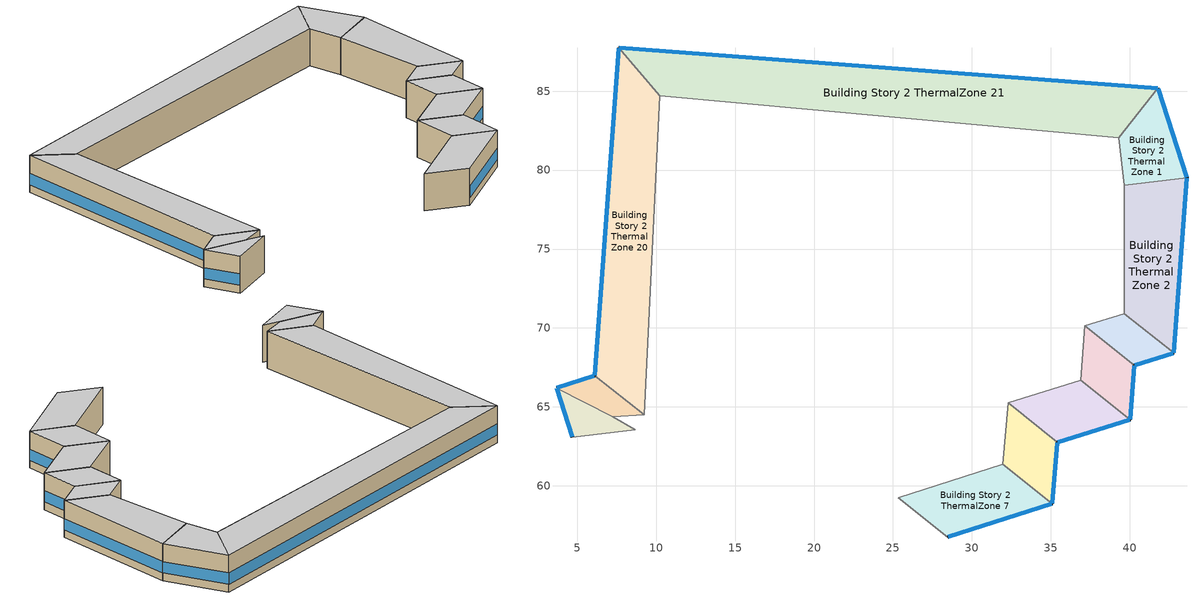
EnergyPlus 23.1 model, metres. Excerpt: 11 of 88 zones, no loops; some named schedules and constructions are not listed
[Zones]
Building Story 2 ThermalZone 1
 floor adiabatic (Typical Interior Floor): 41.78,85.18 43.63,79.52 39.65,79.04 39.31,82.04 z3.6
 wall outside (Typical Insulated Steel Framed Exterior Wall R-12.99): 43.63,79.52 41.78,85.18 z3.6:7.2
 wall adiabatic (Typical Interior Wall): 41.78,85.18 39.31,82.04 39.65,79.04 43.63,79.52 z3.6:7.2
 window (U 0.55 SHGC 0.25): 43.62,79.54 41.79,85.16 z4.36:5.45
 ceiling adiabatic (Typical Interior Ceiling): 39.31,82.04 39.65,79.04 43.63,79.52 41.78,85.18 z7.2
Building Story 2 ThermalZone 18
 floor adiabatic (Typical Interior Ceiling): 4.69,63.08 3.68,66.19 7.24,64.37 8.66,63.55 z3.6
 wall outside (Typical Insulated Steel Framed Exterior Wall R-12.99): 3.68,66.19 4.69,63.08 z3.6:7.2
 wall adiabatic (Typical Interior Wall): 4.69,63.08 8.66,63.55 7.24,64.37 3.68,66.19 z3.6:7.2
 window (U 0.55 SHGC 0.25): 3.69,66.17 4.68,63.11 z4.36:5.46
 ceiling adiabatic (Typical Interior Ceiling): 8.66,63.55 7.24,64.37 3.68,66.19 4.69,63.08 z7.2
Building Story 2 ThermalZone 19
 floor adiabatic (Typical Interior Ceiling): 3.68,66.19 6.11,66.97 9.26,64.5 7.24,64.37 z3.6
 wall outside (Typical Insulated Steel Framed Exterior Wall R-12.99): 6.11,66.97 3.68,66.19 z3.6:7.2
 wall adiabatic (Typical Interior Wall): 3.68,66.19 7.24,64.37 9.26,64.5 6.11,66.97 z3.6:7.2
 window (U 0.55 SHGC 0.25): 6.09,66.96 3.71,66.2 z4.36:5.46
 ceiling adiabatic (Typical Interior Ceiling): 7.24,64.37 9.26,64.5 6.11,66.97 3.68,66.19 z7.2
Building Story 2 ThermalZone 2
 floor adiabatic (Typical Interior Floor): 43.63,79.52 42.79,68.41 39.66,70.91 39.65,79.04 z3.6
 wall outside (Typical Insulated Steel Framed Exterior Wall R-12.99): 42.79,68.41 43.63,79.52 z3.6:7.2
 wall adiabatic (Typical Interior Wall): 43.63,79.52 39.65,79.04 39.66,70.91 42.79,68.41 z3.6:7.2
 window (U 0.55 SHGC 0.25): 42.79,68.44 43.62,79.49 z4.36:5.45
 ceiling adiabatic (Typical Interior Ceiling): 39.65,79.04 39.66,70.91 42.79,68.41 43.63,79.52 z7.2
Building Story 2 ThermalZone 20
 floor adiabatic (Typical Interior Ceiling): 6.11,66.97 7.62,87.74 10.23,84.71 9.26,64.5 z3.6
 wall outside (Typical Insulated Steel Framed Exterior Wall R-12.99): 7.62,87.74 6.11,66.97 z3.6:7.2
 wall adiabatic (Typical Interior Wall): 6.11,66.97 9.26,64.5 10.23,84.71 7.62,87.74 z3.6:7.2
 window (U 0.55 SHGC 0.25): 7.62,87.71 6.11,66.99 z4.36:5.44
 ceiling adiabatic (Typical Interior Ceiling): 9.26,64.5 10.23,84.71 7.62,87.74 6.11,66.97 z7.2
Building Story 2 ThermalZone 21
 floor adiabatic (Typical Interior Ceiling): 7.62,87.74 41.78,85.18 39.31,82.04 10.23,84.71 z3.6
 wall outside (Typical Insulated Steel Framed Exterior Wall R-12.99): 41.78,85.18 7.62,87.74 z3.6:7.2
 wall adiabatic (Typical Interior Wall): 7.62,87.74 10.23,84.71 39.31,82.04 41.78,85.18 z3.6:7.2
 window (U 0.55 SHGC 0.25): 41.76,85.19 7.65,87.74 z4.36:5.44
 ceiling adiabatic (Typical Interior Ceiling): 10.23,84.71 39.31,82.04 41.78,85.18 7.62,87.74 z7.2
Building Story 2 ThermalZone 3
 floor adiabatic (Typical Interior Floor): 42.79,68.41 40.28,67.64 37.15,70.13 39.66,70.91 z3.6
 wall outside (Typical Insulated Steel Framed Exterior Wall R-12.99): 40.28,67.64 42.79,68.41 z3.6:7.2
 wall adiabatic (Typical Interior Wall): 42.79,68.41 39.66,70.91 37.15,70.13 40.28,67.64 z3.6:7.2
 window (U 0.55 SHGC 0.25): 40.3,67.64 42.76,68.41 z4.36:5.46
 ceiling adiabatic (Typical Interior Ceiling): 39.66,70.91 37.15,70.13 40.28,67.64 42.79,68.41 z7.2
Building Story 2 ThermalZone 4
 floor adiabatic (Typical Interior Floor): 40.28,67.64 40.03,64.19 36.89,66.68 37.15,70.13 z3.6
 wall outside (Typical Insulated Steel Framed Exterior Wall R-12.99): 40.03,64.19 40.28,67.64 z3.6:7.2
 wall adiabatic (Typical Interior Wall): 40.28,67.64 37.15,70.13 36.89,66.68 40.03,64.19 z3.6:7.2
 window (U 0.55 SHGC 0.25): 40.03,64.22 40.27,67.61 z4.36:5.46
 ceiling adiabatic (Typical Interior Ceiling): 37.15,70.13 36.89,66.68 40.03,64.19 40.28,67.64 z7.2
Building Story 2 ThermalZone 5
 floor adiabatic (Typical Interior Floor): 40.03,64.19 35.42,62.75 32.3,65.25 36.89,66.68 z3.6
 wall outside (Typical Insulated Steel Framed Exterior Wall R-12.99): 35.42,62.75 40.03,64.19 z3.6:7.2
 wall adiabatic (Typical Interior Wall): 40.03,64.19 36.89,66.68 32.3,65.25 35.42,62.75 z3.6:7.2
 window (U 0.55 SHGC 0.25): 35.44,62.76 40,64.19 z4.36:5.45
 ceiling adiabatic (Typical Interior Ceiling): 36.89,66.68 32.3,65.25 35.42,62.75 40.03,64.19 z7.2
Building Story 2 ThermalZone 6
 floor adiabatic (Typical Interior Floor): 35.42,62.75 35.08,58.86 31.96,61.36 32.3,65.25 z3.6
 wall outside (Typical Insulated Steel Framed Exterior Wall R-12.99): 35.08,58.86 35.42,62.75 z3.6:7.2
 wall adiabatic (Typical Interior Wall): 35.42,62.75 32.3,65.25 31.96,61.36 35.08,58.86 z3.6:7.2
 window (U 0.55 SHGC 0.25): 35.09,58.89 35.42,62.72 z4.36:5.46
 ceiling adiabatic (Typical Interior Ceiling): 32.3,65.25 31.96,61.36 35.08,58.86 35.42,62.75 z7.2
Building Story 2 ThermalZone 7
 floor adiabatic (Typical Interior Floor): 35.08,58.86 28.47,56.75 25.33,59.23 31.96,61.36 z3.6
 wall outside (Typical Insulated Steel Framed Exterior Wall R-12.99): 28.47,56.75 35.08,58.86 z3.6:7.2
 wall adiabatic (Typical Interior Wall): 35.08,58.86 31.96,61.36 25.33,59.23 28.47,56.75 z3.6:7.2
 window (U 0.55 SHGC 0.25): 28.49,56.76 35.06,58.85 z4.36:5.45
 ceiling adiabatic (Typical Interior Ceiling): 31.96,61.36 25.33,59.23 28.47,56.75 35.08,58.86 z7.2
[SpaceList]
Story Ground Blended Space Type: Building Story 1 Space, Building Story 1 Space 1, Building Story 1 Space 2, Building Story 1 Space 4, Building Story 1 Space 6, Building Story 1 Space 7, Building Story 1 Space 9, Building Story 1 Space 12, Building Story 1 Space 16, Building Story 1 Space 17, Building Story 1 Space 20, Building Story 1 Space 21, Building Story 1 Space 8, Building Story 1 Space 14, Building Story 1 Space 5, Building Story 1 Space 13, Building Story 1 Space 15, Building Story 1 Space 10, Building Story 1 Space 19, Building Story 1 Space 3, Building Story 1 Space 18, Building Story 1 Space 11
[Lights] Zone or ZoneList or Space or SpaceList=Story Ground Blended Space Type; Design Level Calculation Method=Watts/Area; Return Air Fraction=0; Fraction Visible=0.2; Fraction Replaceable=1
Name | Schedule | Watts per Zone Floor Area {W/m2} | Fraction Radiant
Office OfficeLarge Data Center Lights 1 | OfficeLarge BLDG_LIGHT_SCH_2013 | 0.132749 | 0.7
Office OfficeLarge Main Data Center Lights 1 | OfficeLarge BLDG_LIGHT_SCH_2013 | 0.238666 | 0.7
SecondarySchool Auditorium Lights 1 | SchoolSecondary BLDG_LIGHT_SCH_2013 | 0.820262 | 0.37
SecondarySchool Cafeteria Lights 1 | SchoolSecondary BLDG_LIGHT_SCH_2013 | 0.535655 | 0.37
SecondarySchool ComputerRoom Lights 1 | SchoolSecondary BLDG_LIGHT_CLASSROOM_SCH_2013 | 1.56003 | 0.37
SecondarySchool Gym Lights 1 | SchoolSecondary BLDG_LIGHT_GYM_SCH_2013 | 1.52954 | 0.37
SecondarySchool Kitchen Lights 1 | SchoolSecondary BLDG_LIGHT_SCH_2013 | 0.343842 | 0.37
SecondarySchool Library Lights 1 | SchoolSecondary BLDG_LIGHT_LIBRARY_SCH_2013 | 1.31882 | 0.37
SecondarySchool Lobby Lights 1 | SchoolSecondary BLDG_LIGHT_LOBBYFLR1_SCH_2013 | 0.497551 | 0.37
SecondarySchool Mechanical Lights 1 | SchoolSecondary BLDG_LIGHT_MECHANICAL_SCH_2013 | 0.378666 | 0.37
SecondarySchool Office Lights 1 | SchoolSecondary BLDG_LIGHT_OFFICE_SCH_2013 | 1.55706 | 0.37
SecondarySchool Restroom Lights 1 | SchoolSecondary BLDG_LIGHT_BATH_SCH_2013 | 0.541778 | 0.37
[People] Zone or ZoneList or Space or SpaceList=Story Ground Blended Space Type; Number of People Calculation Method=People/Area; Fraction Radiant=0.3; Activity Level Schedule=SchoolSecondary ACTIVITY_SCH; Enable ASHRAE 55 Comfort Warnings=Yes; Mean Radiant Temperature Calculation Type=ZoneAveraged; Work Efficiency Schedule=Work Efficiency Schedule; Clothing Insulation Schedule=Clothing Schedule; Air Velocity Schedule=Air Velocity Schedule; Thermal Comfort Model 1 Type=Fanger
Name | Number of People Schedule | People per Floor Area {person/m2}
SecondarySchool Auditorium People 1 | SchoolSecondary BLDG_OCC_SCH_Auditorium | 0.1953
SecondarySchool Cafeteria People 1 | SchoolSecondary BLDG_OCC_SCH_Cafeteria | 0.0824085
SecondarySchool ComputerRoom People 1 | SchoolSecondary BLDG_OCC_SCH_Extend | 0.044033
SecondarySchool Gym People 1 | SchoolSecondary BLDG_OCC_SCH_Gym | 0.063731
SecondarySchool Kitchen People 1 | SchoolSecondary BLDG_OCC_SCH | 0.00432787
SecondarySchool Library People 1 | SchoolSecondary BLDG_OCC_SCH | 0.0110825
SecondarySchool Office People 1 | SchoolSecondary BLDG_OCC_SCH_Offices | 0.00701376
[ElectricEquipment] Zone or ZoneList or Space or SpaceList=Story Ground Blended Space Type; Design Level Calculation Method=Watts/Area
Name | Schedule | Watts per Zone Floor Area {W/m2} | Fraction Radiant | Fraction Latent | Fraction Lost
3 Elevator Fans | Elevator Schedule 3 | 0.0338562 | 0.5
3 Elevator Lift Motors | Elevator Schedule 1 | 17.5583 | 0 | 0 | 1
3 Elevator Lights | Elevator Schedule 2 | 0.0353775 | 0.5
Office OfficeLarge Data Center Elec Equip 1 | DataCenter_EQUIP_SCH | 3.23778 | 0.5 | 0 | 0
Office OfficeLarge Main Data Center Elec Equip 1 | DataCenter_EQUIP_SCH | 13.0975 | 0.5 | 0 | 0
SecondarySchool Auditorium Elec Equip 1 | SchoolSecondary BLDG_EQUIP_SCH_2013 | 0.598921 | 0.5 | 0 | 0
SecondarySchool Cafeteria Elec Equip 1 | SchoolSecondary KITCHEN_ELEC_EQUIP_SCH | 5.89221 | 0.5 | 0 | 0
SecondarySchool ComputerRoom Elec Equip 1 | SchoolSecondary BLDG_EQUIP_SCH_2013 | 2.33752 | 0.5 | 0 | 0
SecondarySchool Gym Elec Equip 1 | SchoolSecondary BLDG_EQUIP_SCH_2013 | 0.977208 | 0.5 | 0 | 0
SecondarySchool Kitchen Elec Equip 1 | SchoolSecondary KITCHEN_ELEC_EQUIP_SCH | 5.86805 | 0.3 | 0.25 | 0.2
SecondarySchool Library Elec Equip 1 | SchoolSecondary BLDG_EQUIP_SCH_2013 | 1.03067 | 0.5 | 0 | 0
SecondarySchool Lobby Elec Equip 1; SecondarySchool Restroom Elec Equip 1 | SchoolSecondary BLDG_EQUIP_SCH_2013 | 0.204549 | 0.5 | 0 | 0
SecondarySchool Mechanical Elec Equip 1 | SchoolSecondary BLDG_EQUIP_SCH_2013 | 0.333587 | 0.5 | 0 | 0
SecondarySchool Office Elec Equip 1 | SchoolSecondary BLDG_EQUIP_SCH_2013 | 1.40275 | 0.5 | 0 | 0
[GasEquipment]
SecondarySchool Kitchen Gas Equip 1: Zone or ZoneList or Space or SpaceList=Story Ground Blended Space Type; Schedule=SchoolSecondary KITCHEN_GAS_EQUIP_SCH; Design Level Calculation Method=Watts/Area; Power per Zone Floor Area {W/m2}=44.3139; Fraction Latent=0.1; Fraction Radiant=0.2; Fraction Lost=0.7
[ZoneInfiltration:DesignFlowRate] Zone or ZoneList or Space or SpaceList=Story Ground Blended Space Type; Schedule=Always On Discrete; Design Flow Rate Calculation Method=Flow/ExteriorArea; Constant Term Coefficient=0; Temperature Term Coefficient=0; Velocity Term Coefficient=0.224; Velocity Squared Term Coefficient=0
Name | Flow Rate per Exterior Surface Area {m3/s-m2}
SecondarySchool Auditorium A  - Story Ground Infiltration; SecondarySchool Auditorium C  - Story Ground Infiltration | 2.06687e-05
SecondarySchool Cafeteria A  - Story Ground Infiltration; SecondarySchool Cafeteria C  - Story Ground Infiltration | 1.3082e-05
SecondarySchool ComputerRoom A  - Story Ground Infiltration; SecondarySchool ComputerRoom C  - Story Ground Infiltration | 1.99715e-05
SecondarySchool Gym A  - Story Ground Infiltration; SecondarySchool Gym C  - Story Ground Infiltration | 2.15444e-05
SecondarySchool Gym A end_a - Story Ground Infiltration; SecondarySchool Gym C end_a - Story Ground Infiltration; SecondarySchool Office A end_b - Story Ground Infiltration; SecondarySchool Office C end_b - Story Ground Infiltration | 2.43577e-05
SecondarySchool Gym B end_a - Story Ground Infiltration; SecondarySchool Office B end_b - Story Ground Infiltration | 8.95569e-05
SecondarySchool Kitchen A  - Story Ground Infiltration; SecondarySchool Kitchen C  - Story Ground Infiltration | 4.51102e-06
SecondarySchool Library A  - Story Ground Infiltration; SecondarySchool Library C  - Story Ground Infiltration | 1.7593e-05
SecondarySchool Lobby A  - Story Ground Infiltration; SecondarySchool Lobby C  - Story Ground Infiltration; SecondarySchool Restroom A  - Story Ground Infiltration; SecondarySchool Restroom C  - Story Ground Infiltration | 8.77599e-06
SecondarySchool Mechanical A  - Story Ground Infiltration; SecondarySchool Mechanical C  - Story Ground Infiltration | 1.43122e-05
SecondarySchool Office A  - Story Ground Infiltration; SecondarySchool Office C  - Story Ground Infiltration | 1.00892e-05
[Schedule:Day:Interval]
SchoolSecondary BLDG_LIGHT_SCH_2013 Wkdy Day; SchoolSecondary BLDG_LIGHT_SCH_2013 Wkdy Day 2; SchoolSecondary BLDG_LIGHT_MECHANICAL_SCH_2013 Wkdy Day; SchoolSecondary BLDG_LIGHT_MECHANICAL_SCH_2013 Wkdy Day 2: No, 07:00, 0.1773, 21:00, 0.9, 24:00, 0.1773
SchoolSecondary BLDG_LIGHT_SCH_2013 Wknd Day; SchoolSecondary BLDG_LIGHT_SCH_2013 Wknd Day 1; SchoolSecondary BLDG_LIGHT_SCH_2013 Default; SchoolSecondary BLDG_LIGHT_GYM_SCH_2013 Wknd Day; SchoolSecondary BLDG_LIGHT_GYM_SCH_2013 Wknd Day 1; SchoolSecondary BLDG_LIGHT_GYM_SCH_2013 Default; SchoolSecondary BLDG_LIGHT_LIBRARY_SCH_2013 Wknd Day; SchoolSecondary BLDG_LIGHT_LIBRARY_SCH_2013 Wknd Day 1; SchoolSecondary BLDG_LIGHT_LIBRARY_SCH_2013 Default; SchoolSecondary BLDG_LIGHT_LOBBYFLR1_SCH_2013 Wknd Day; SchoolSecondary BLDG_LIGHT_LOBBYFLR1_SCH_2013 Wknd Day 1; SchoolSecondary BLDG_LIGHT_LOBBYFLR1_SCH_2013 Default; SchoolSecondary BLDG_LIGHT_MECHANICAL_SCH_2013 Wknd Day; SchoolSecondary BLDG_LIGHT_MECHANICAL_SCH_2013 Wknd Day 1; SchoolSecondary BLDG_LIGHT_MECHANICAL_SCH_2013 Default; SchoolSecondary BLDG_LIGHT_OFFICE_SCH_2013 Wknd Day; SchoolSecondary BLDG_LIGHT_OFFICE_SCH_2013 Wknd Day 1; SchoolSecondary BLDG_LIGHT_OFFICE_SCH_2013 Default; SchoolSecondary BLDG_LIGHT_BATH_SCH_2013 Wknd Day; SchoolSecondary BLDG_LIGHT_BATH_SCH_2013 Wknd Day 1; SchoolSecondary BLDG_LIGHT_BATH_SCH_2013 Default: No, 24:00, 0.1773
SchoolSecondary BLDG_LIGHT_SCH_2013 Wkdy Day 1; SchoolSecondary BLDG_LIGHT_MECHANICAL_SCH_2013 Wkdy Day 1: No, 08:00, 0.1773, 20:00, 0.5, 24:00, 0.1773
SchoolSecondary BLDG_LIGHT_SCH_2013 Summer Design Day; SchoolSecondary BLDG_LIGHT_GYM_SCH_2013 Summer Design Day; SchoolSecondary BLDG_LIGHT_LIBRARY_SCH_2013 Summer Design Day; SchoolSecondary BLDG_LIGHT_LOBBYFLR1_SCH_2013 Summer Design Day; SchoolSecondary BLDG_LIGHT_MECHANICAL_SCH_2013 Summer Design Day; SchoolSecondary BLDG_LIGHT_OFFICE_SCH_2013 Summer Design Day; SchoolSecondary BLDG_LIGHT_BATH_SCH_2013 Summer Design Day; 75 space(s) Occ Sch Summer Design Day 3; 75 space(s) Occ Sch Winter Design Day 3; 75 space(s) Occ Sch Summer Design Day 1; 75 space(s) Occ Sch Winter Design Day 1; 75 space(s) Occ Sch Summer Design Day 2; 75 space(s) Occ Sch Winter Design Day 2; DataCenter_EQUIP_SCH Wknd|Wkdy|Hol Day 3; DataCenter_EQUIP_SCH Wknd|Wkdy|Hol Day 7; DataCenter_EQUIP_SCH Wknd|Wkdy|Hol Day 11; DataCenter_EQUIP_SCH Summer Design Day: No, 24:00, 1
SchoolSecondary BLDG_LIGHT_SCH_2013 Winter Design Day; SchoolSecondary BLDG_LIGHT_GYM_SCH_2013 Winter Design Day; SchoolSecondary BLDG_LIGHT_LIBRARY_SCH_2013 Winter Design Day; SchoolSecondary BLDG_LIGHT_LOBBYFLR1_SCH_2013 Winter Design Day; SchoolSecondary BLDG_LIGHT_MECHANICAL_SCH_2013 Winter Design Day; SchoolSecondary BLDG_LIGHT_OFFICE_SCH_2013 Winter Design Day; SchoolSecondary BLDG_LIGHT_BATH_SCH_2013 Winter Design Day; SchoolSecondary BLDG_OCC_SCH_Auditorium Wknd Day; SchoolSecondary BLDG_OCC_SCH_Auditorium Wknd Day 1; SchoolSecondary BLDG_OCC_SCH_Auditorium Default; SchoolSecondary BLDG_OCC_SCH_Auditorium Winter Design Day; SchoolSecondary BLDG_OCC_SCH_Cafeteria Wknd Day; SchoolSecondary BLDG_OCC_SCH_Cafeteria Wknd Day 1; SchoolSecondary BLDG_OCC_SCH_Cafeteria Default; SchoolSecondary BLDG_OCC_SCH_Cafeteria Winter Design Day; SchoolSecondary BLDG_OCC_SCH_Extend Wknd Day; SchoolSecondary BLDG_OCC_SCH_Extend Wknd Day 1; SchoolSecondary BLDG_OCC_SCH_Extend Default; SchoolSecondary BLDG_OCC_SCH_Extend Winter Design Day; SchoolSecondary BLDG_OCC_SCH_Gym Wknd Day; SchoolSecondary BLDG_OCC_SCH_Gym Wknd Day 1; SchoolSecondary BLDG_OCC_SCH_Gym Default; SchoolSecondary BLDG_OCC_SCH_Gym Winter Design Day; SchoolSecondary BLDG_OCC_SCH_Offices Wknd Day; SchoolSecondary BLDG_OCC_SCH_Offices Wknd Day 1; SchoolSecondary BLDG_OCC_SCH_Offices Default; SchoolSecondary BLDG_OCC_SCH_Offices Winter Design Day; Schedule Day 3: No, 24:00, 0
SchoolSecondary BLDG_LIGHT_GYM_SCH_2013 Wkdy Day; SchoolSecondary BLDG_LIGHT_GYM_SCH_2013 Wkdy Day 2: No, 07:00, 0.1773, 08:00, 0.9, 21:00, 0.88182, 24:00, 0.1773
SchoolSecondary BLDG_LIGHT_GYM_SCH_2013 Wkdy Day 1: No, 08:00, 0.1773, 20:00, 0.4899, 21:00, 0.173719, 24:00, 0.1773
SchoolSecondary BLDG_LIGHT_LIBRARY_SCH_2013 Wkdy Day; SchoolSecondary BLDG_LIGHT_LIBRARY_SCH_2013 Wkdy Day 2: No, 07:00, 0.1773, 08:00, 0.9, 21:00, 0.8325, 24:00, 0.1773
SchoolSecondary BLDG_LIGHT_LIBRARY_SCH_2013 Wkdy Day 1: No, 08:00, 0.1773, 20:00, 0.4625, 21:00, 0.164002, 24:00, 0.1773
SchoolSecondary BLDG_LIGHT_LOBBYFLR1_SCH_2013 Wkdy Day; SchoolSecondary BLDG_LIGHT_LOBBYFLR1_SCH_2013 Wkdy Day 2: No, 07:00, 0.1773, 08:00, 0.9, 21:00, 0.855, 24:00, 0.1773
SchoolSecondary BLDG_LIGHT_LOBBYFLR1_SCH_2013 Wkdy Day 1: No, 08:00, 0.1773, 20:00, 0.475, 21:00, 0.168435, 24:00, 0.1773
SchoolSecondary BLDG_LIGHT_OFFICE_SCH_2013 Wkdy Day; SchoolSecondary BLDG_LIGHT_OFFICE_SCH_2013 Wkdy Day 2: No, 07:00, 0.1773, 08:00, 0.9, 21:00, 0.747958, 24:00, 0.1773
SchoolSecondary BLDG_LIGHT_OFFICE_SCH_2013 Wkdy Day 1: No, 08:00, 0.1773, 20:00, 0.415533, 21:00, 0.147348, 24:00, 0.1773
SchoolSecondary BLDG_LIGHT_BATH_SCH_2013 Wkdy Day; SchoolSecondary BLDG_LIGHT_BATH_SCH_2013 Wkdy Day 2: No, 07:00, 0.1773, 08:00, 0.9, 21:00, 0.594, 24:00, 0.1773
SchoolSecondary BLDG_LIGHT_BATH_SCH_2013 Wkdy Day 1: No, 08:00, 0.1773, 20:00, 0.33, 21:00, 0.117018, 24:00, 0.1773
SchoolSecondary BLDG_OCC_SCH_Auditorium Wkdy|SmrDsn Day; SchoolSecondary BLDG_OCC_SCH_Auditorium Wkdy|SmrDsn Day 2; SchoolSecondary BLDG_OCC_SCH_Auditorium Summer Design Day: No, 08:00, 0, 15:00, 0.25, 20:00, 0.95, 24:00, 0
SchoolSecondary BLDG_OCC_SCH_Auditorium Wkdy|SmrDsn Day 1: No, 08:00, 0, 17:00, 0.15, 19:00, 0.35, 24:00, 0
SchoolSecondary BLDG_OCC_SCH_Cafeteria Wkdy|SmrDsn Day; SchoolSecondary BLDG_OCC_SCH_Cafeteria Wkdy|SmrDsn Day 2; SchoolSecondary BLDG_OCC_SCH_Cafeteria Summer Design Day: No, 09:00, 0, 15:00, 0.95, 20:00, 0.35, 24:00, 0
SchoolSecondary BLDG_OCC_SCH_Cafeteria Wkdy|SmrDsn Day 1: No, 09:00, 0, 17:00, 0.15, 19:00, 0.35, 24:00, 0
SchoolSecondary BLDG_OCC_SCH_Extend Wkdy|SmrDsn Day; SchoolSecondary BLDG_OCC_SCH_Extend Wkdy|SmrDsn Day 2; SchoolSecondary BLDG_OCC_SCH_Extend Summer Design Day: No, 08:00, 0, 21:00, 0.95, 24:00, 0
SchoolSecondary BLDG_OCC_SCH_Extend Wkdy|SmrDsn Day 1: No, 08:00, 0, 21:00, 0.5, 24:00, 0
SchoolSecondary BLDG_OCC_SCH_Gym Wkdy|SmrDsn Day; SchoolSecondary BLDG_OCC_SCH_Gym Wkdy|SmrDsn Day 2; SchoolSecondary BLDG_OCC_SCH_Gym Summer Design Day: No, 08:00, 0, 16:00, 0.35, 21:00, 0.95, 24:00, 0
SchoolSecondary BLDG_OCC_SCH_Gym Wkdy|SmrDsn Day 1: No, 08:00, 0, 21:00, 0.35, 24:00, 0
SchoolSecondary BLDG_OCC_SCH_Offices Wkdy|SmrDsn Day; SchoolSecondary BLDG_OCC_SCH_Offices Wkdy|SmrDsn Day 2; SchoolSecondary BLDG_OCC_SCH_Offices Summer Design Day: No, 08:00, 0, 17:00, 0.95, 21:00, 0.15, 24:00, 0
SchoolSecondary BLDG_OCC_SCH_Offices Wkdy|SmrDsn Day 1: No, 08:00, 0, 17:00, 0.5, 21:00, 0.15, 24:00, 0
75 space(s) Occ Sch Thursday 19; 75 space(s) Occ Sch Friday 19; 75 space(s) Occ Sch Default 3; 75 space(s) Occ Sch Tuesday 19; 75 space(s) Occ Sch Wednesday 19; 75 space(s) Occ Sch Tuesday 18; 75 space(s) Occ Sch Wednesday 18; 75 space(s) Occ Sch Thursday 18; 75 space(s) Occ Sch Friday 18; 75 space(s) Occ Sch Monday 16; 75 space(s) Occ Sch Tuesday 16; 75 space(s) Occ Sch Wednesday 16; 75 space(s) Occ Sch Thursday 16; 75 space(s) Occ Sch Friday 16; 75 space(s) Occ Sch Monday 14; 75 space(s) Occ Sch Wednesday 15; 75 space(s) Occ Sch Thursday 15; 75 space(s) Occ Sch Friday 15; 75 space(s) Occ Sch Monday 13; 75 space(s) Occ Sch Tuesday 15; 75 space(s) Occ Sch Thursday 14; 75 space(s) Occ Sch Friday 14; 75 space(s) Occ Sch Default 2; 75 space(s) Occ Sch Tuesday 14; 75 space(s) Occ Sch Wednesday 14; 75 space(s) Occ Sch Tuesday 13; 75 space(s) Occ Sch Wednesday 13; 75 space(s) Occ Sch Thursday 13; 75 space(s) Occ Sch Friday 13; 75 space(s) Occ Sch Monday 12; 75 space(s) Occ Sch Tuesday 11; 75 space(s) Occ Sch Wednesday 11; 75 space(s) Occ Sch Thursday 11; 75 space(s) Occ Sch Friday 11; 75 space(s) Occ Sch Monday 10; 75 space(s) Occ Sch Wednesday 10; 75 space(s) Occ Sch Thursday 10; 75 space(s) Occ Sch Friday 10; 75 space(s) Occ Sch Monday 9; 75 space(s) Occ Sch Tuesday 10: No, 05:00, 0, 07:00, 1, 08:00, 1, 09:00, 1, 11:00, 0, 13:00, 1, 14:00, 0, 15:00, 1, 16:00, 1, 17:00, 1, 18:00, 1, 19:00, 0, 20:00, 1, 21:00, 1, 22:00, 1, 24:00, 0
75 space(s) Occ Sch Saturday 3; 75 space(s) Occ Sch Saturday 2: No, 05:00, 0, 06:00, 1, 07:00, 0, 08:00, 1, 11:00, 0, 12:00, 1, 16:00, 0, 17:00, 1, 18:00, 0, 19:00, 1, 24:00, 0
75 space(s) Occ Sch Sunday 3; 75 space(s) Occ Sch Sunday 2: No, 05:00, 0, 06:00, 1, 17:00, 0, 18:00, 1, 24:00, 0
75 space(s) Occ Sch Wednesday 17; 75 space(s) Occ Sch Thursday 17; 75 space(s) Occ Sch Friday 17; 75 space(s) Occ Sch Monday 15; 75 space(s) Occ Sch Tuesday 17; 75 space(s) Occ Sch Wednesday 12; 75 space(s) Occ Sch Thursday 12; 75 space(s) Occ Sch Friday 12; 75 space(s) Occ Sch Monday 11; 75 space(s) Occ Sch Tuesday 12: No, 05:00, 0, 07:00, 1, 08:00, 1, 09:00, 1, 11:00, 0, 13:00, 1, 16:00, 0, 17:00, 1, 18:00, 1, 19:00, 1, 20:00, 0, 21:00, 1, 22:00, 1, 24:00, 0
75 space(s) Occ Sch Thursday 9; 75 space(s) Occ Sch Friday 9; 75 space(s) Occ Sch Default 1; 75 space(s) Occ Sch Tuesday 9; 75 space(s) Occ Sch Wednesday 9; 75 space(s) Occ Sch Wednesday 5; 75 space(s) Occ Sch Thursday 5; 75 space(s) Occ Sch Friday 5; 75 space(s) Occ Sch Monday 5; 75 space(s) Occ Sch Tuesday 5: No, 05:00, 0, 07:00, 0.0157455, 08:00, 0.911662, 09:00, 0.148007, 11:00, 0, 13:00, 0.0708546, 14:00, 0, 15:00, 0.165327, 16:00, 0.29444, 17:00, 0.114942, 18:00, 0.0314909, 19:00, 0, 20:00, 0.406233, 21:00, 0.393637, 22:00, 0.00787273, 24:00, 0
75 space(s) Occ Sch Saturday 1: No, 05:00, 0, 06:00, 0.0157455, 07:00, 0, 08:00, 0.0314909, 11:00, 0, 12:00, 0.0314909, 16:00, 0, 17:00, 0.00787273, 18:00, 0, 19:00, 0.00787273, 24:00, 0
75 space(s) Occ Sch Sunday 1: No, 05:00, 0, 06:00, 0.00787273, 17:00, 0, 18:00, 0.00787273, 24:00, 0
75 space(s) Occ Sch Tuesday 8; 75 space(s) Occ Sch Wednesday 8; 75 space(s) Occ Sch Thursday 8; 75 space(s) Occ Sch Friday 8; 75 space(s) Occ Sch Monday 8; 75 space(s) Occ Sch Tuesday 6; 75 space(s) Occ Sch Wednesday 6; 75 space(s) Occ Sch Thursday 6; 75 space(s) Occ Sch Friday 6; 75 space(s) Occ Sch Monday 6: No, 05:00, 0, 07:00, 0.0157455, 08:00, 0.470789, 09:00, 0.149582, 11:00, 0, 13:00, 0.0724291, 14:00, 0, 15:00, 0.165327, 16:00, 0.144858, 17:00, 0.114942, 18:00, 0.0314909, 19:00, 0, 20:00, 0.406233, 21:00, 0.393637, 22:00, 0.00787273, 24:00, 0
75 space(s) Occ Sch Wednesday 7; 75 space(s) Occ Sch Thursday 7; 75 space(s) Occ Sch Friday 7; 75 space(s) Occ Sch Monday 7; 75 space(s) Occ Sch Tuesday 7: No, 05:00, 0, 07:00, 0.0157455, 08:00, 0.390488, 09:00, 0.0236182, 11:00, 0, 13:00, 0.0708546, 16:00, 0, 17:00, 0.00314909, 18:00, 0.0314909, 19:00, 0.184222, 20:00, 0, 21:00, 0.210989, 22:00, 0.00787273, 24:00, 0
DataCenter_EQUIP_SCH Wknd|Wkdy|Hol Day; DataCenter_EQUIP_SCH Wknd|Wkdy|Hol Day 4; DataCenter_EQUIP_SCH Wknd|Wkdy|Hol Day 8; DataCenter_EQUIP_SCH Winter Design Day 11: No, 24:00, 0.25
DataCenter_EQUIP_SCH Wknd|Wkdy|Hol Day 1; DataCenter_EQUIP_SCH Wknd|Wkdy|Hol Day 5; DataCenter_EQUIP_SCH Wknd|Wkdy|Hol Day 9: No, 24:00, 0.5
DataCenter_EQUIP_SCH Wknd|Wkdy|Hol Day 2; DataCenter_EQUIP_SCH Wknd|Wkdy|Hol Day 6; DataCenter_EQUIP_SCH Wknd|Wkdy|Hol Day 10: No, 24:00, 0.75
SchoolSecondary KITCHEN_ELEC_EQUIP_SCH Wkdy Day; SchoolSecondary KITCHEN_ELEC_EQUIP_SCH Wkdy Day 1; SchoolSecondary KITCHEN_ELEC_EQUIP_SCH Wkdy Day 2; SchoolSecondary KITCHEN_ELEC_EQUIP_SCH Summer Design Day: No, 08:00, 0.1, 10:00, 0.15, 13:00, 0.25, 15:00, 0.15, 24:00, 0.1
SchoolSecondary KITCHEN_ELEC_EQUIP_SCH Wknd Day; SchoolSecondary KITCHEN_ELEC_EQUIP_SCH Wknd Day 1; SchoolSecondary KITCHEN_ELEC_EQUIP_SCH Default; SchoolSecondary KITCHEN_ELEC_EQUIP_SCH Winter Design Day: No, 24:00, 0.1
SchoolSecondary KITCHEN_GAS_EQUIP_SCH Wkdy|SmrDsn Day; SchoolSecondary KITCHEN_GAS_EQUIP_SCH Wkdy|SmrDsn Day 1; SchoolSecondary KITCHEN_GAS_EQUIP_SCH Wkdy|SmrDsn Day 2; SchoolSecondary KITCHEN_GAS_EQUIP_SCH Summer Design Day: No, 08:00, 0.02, 10:00, 0.15, 13:00, 0.2, 15:00, 0.1, 24:00, 0.02
SchoolSecondary KITCHEN_GAS_EQUIP_SCH Wknd Day; SchoolSecondary KITCHEN_GAS_EQUIP_SCH Wknd Day 1; SchoolSecondary KITCHEN_GAS_EQUIP_SCH Default; SchoolSecondary KITCHEN_GAS_EQUIP_SCH Winter Design Day: No, 24:00, 0.02
[Schedule:Week:Daily]
SchoolSecondary BLDG_LIGHT_SCH_2013 Week Rule - Jan1-Jan3: SchoolSecondary BLDG_LIGHT_SCH_2013 Wkdy Day, SchoolSecondary BLDG_LIGHT_SCH_2013 Wkdy Day, SchoolSecondary BLDG_LIGHT_SCH_2013 Wkdy Day, SchoolSecondary BLDG_LIGHT_SCH_2013 Wkdy Day, SchoolSecondary BLDG_LIGHT_SCH_2013 Wkdy Day, SchoolSecondary BLDG_LIGHT_SCH_2013 Wkdy Day, SchoolSecondary BLDG_LIGHT_SCH_2013 Wknd Day, SchoolSecondary BLDG_LIGHT_SCH_2013 Default, SchoolSecondary BLDG_LIGHT_SCH_2013 Summer Design Day, SchoolSecondary BLDG_LIGHT_SCH_2013 Winter Design Day, SchoolSecondary BLDG_LIGHT_SCH_2013 Default, SchoolSecondary BLDG_LIGHT_SCH_2013 Default
SchoolSecondary BLDG_LIGHT_SCH_2013 Week Rule - Jan4-Jun27: SchoolSecondary BLDG_LIGHT_SCH_2013 Wknd Day, SchoolSecondary BLDG_LIGHT_SCH_2013 Wkdy Day, SchoolSecondary BLDG_LIGHT_SCH_2013 Wkdy Day, SchoolSecondary BLDG_LIGHT_SCH_2013 Wkdy Day, SchoolSecondary BLDG_LIGHT_SCH_2013 Wkdy Day, SchoolSecondary BLDG_LIGHT_SCH_2013 Wkdy Day, SchoolSecondary BLDG_LIGHT_SCH_2013 Wknd Day, SchoolSecondary BLDG_LIGHT_SCH_2013 Default, SchoolSecondary BLDG_LIGHT_SCH_2013 Summer Design Day, SchoolSecondary BLDG_LIGHT_SCH_2013 Winter Design Day, SchoolSecondary BLDG_LIGHT_SCH_2013 Default, SchoolSecondary BLDG_LIGHT_SCH_2013 Default
SchoolSecondary BLDG_LIGHT_SCH_2013 Week Rule - Jun28-Jul4: SchoolSecondary BLDG_LIGHT_SCH_2013 Wknd Day, SchoolSecondary BLDG_LIGHT_SCH_2013 Wkdy Day, SchoolSecondary BLDG_LIGHT_SCH_2013 Wkdy Day, SchoolSecondary BLDG_LIGHT_SCH_2013 Wkdy Day 1, SchoolSecondary BLDG_LIGHT_SCH_2013 Wkdy Day 1, SchoolSecondary BLDG_LIGHT_SCH_2013 Wkdy Day 1, SchoolSecondary BLDG_LIGHT_SCH_2013 Wknd Day 1, SchoolSecondary BLDG_LIGHT_SCH_2013 Default, SchoolSecondary BLDG_LIGHT_SCH_2013 Summer Design Day, SchoolSecondary BLDG_LIGHT_SCH_2013 Winter Design Day, SchoolSecondary BLDG_LIGHT_SCH_2013 Default, SchoolSecondary BLDG_LIGHT_SCH_2013 Default
SchoolSecondary BLDG_LIGHT_SCH_2013 Week Rule - Jul5-Aug29: SchoolSecondary BLDG_LIGHT_SCH_2013 Wknd Day 1, SchoolSecondary BLDG_LIGHT_SCH_2013 Wkdy Day 1, SchoolSecondary BLDG_LIGHT_SCH_2013 Wkdy Day 1, SchoolSecondary BLDG_LIGHT_SCH_2013 Wkdy Day 1, SchoolSecondary BLDG_LIGHT_SCH_2013 Wkdy Day 1, SchoolSecondary BLDG_LIGHT_SCH_2013 Wkdy Day 1, SchoolSecondary BLDG_LIGHT_SCH_2013 Wknd Day 1, SchoolSecondary BLDG_LIGHT_SCH_2013 Default, SchoolSecondary BLDG_LIGHT_SCH_2013 Summer Design Day, SchoolSecondary BLDG_LIGHT_SCH_2013 Winter Design Day, SchoolSecondary BLDG_LIGHT_SCH_2013 Default, SchoolSecondary BLDG_LIGHT_SCH_2013 Default
SchoolSecondary BLDG_LIGHT_SCH_2013 Week Rule - Aug30-Sep5: SchoolSecondary BLDG_LIGHT_SCH_2013 Wknd Day 1, SchoolSecondary BLDG_LIGHT_SCH_2013 Wkdy Day 1, SchoolSecondary BLDG_LIGHT_SCH_2013 Wkdy Day 2, SchoolSecondary BLDG_LIGHT_SCH_2013 Wkdy Day 2, SchoolSecondary BLDG_LIGHT_SCH_2013 Wkdy Day 2, SchoolSecondary BLDG_LIGHT_SCH_2013 Wkdy Day 2, SchoolSecondary BLDG_LIGHT_SCH_2013 Default, SchoolSecondary BLDG_LIGHT_SCH_2013 Default, SchoolSecondary BLDG_LIGHT_SCH_2013 Summer Design Day, SchoolSecondary BLDG_LIGHT_SCH_2013 Winter Design Day, SchoolSecondary BLDG_LIGHT_SCH_2013 Default, SchoolSecondary BLDG_LIGHT_SCH_2013 Default
SchoolSecondary BLDG_LIGHT_SCH_2013 Week Rule - Sep6-Dec31: SchoolSecondary BLDG_LIGHT_SCH_2013 Default, SchoolSecondary BLDG_LIGHT_SCH_2013 Wkdy Day 2, SchoolSecondary BLDG_LIGHT_SCH_2013 Wkdy Day 2, SchoolSecondary BLDG_LIGHT_SCH_2013 Wkdy Day 2, SchoolSecondary BLDG_LIGHT_SCH_2013 Wkdy Day 2, SchoolSecondary BLDG_LIGHT_SCH_2013 Wkdy Day 2, SchoolSecondary BLDG_LIGHT_SCH_2013 Default, SchoolSecondary BLDG_LIGHT_SCH_2013 Default, SchoolSecondary BLDG_LIGHT_SCH_2013 Summer Design Day, SchoolSecondary BLDG_LIGHT_SCH_2013 Winter Design Day, SchoolSecondary BLDG_LIGHT_SCH_2013 Default, SchoolSecondary BLDG_LIGHT_SCH_2013 Default
SchoolSecondary BLDG_LIGHT_LIBRARY_SCH_2013 Week Rule - Jan1-Jan3: SchoolSecondary BLDG_LIGHT_LIBRARY_SCH_2013 Wkdy Day, SchoolSecondary BLDG_LIGHT_LIBRARY_SCH_2013 Wkdy Day, SchoolSecondary BLDG_LIGHT_LIBRARY_SCH_2013 Wkdy Day, SchoolSecondary BLDG_LIGHT_LIBRARY_SCH_2013 Wkdy Day, SchoolSecondary BLDG_LIGHT_LIBRARY_SCH_2013 Wkdy Day, SchoolSecondary BLDG_LIGHT_LIBRARY_SCH_2013 Wkdy Day, SchoolSecondary BLDG_LIGHT_LIBRARY_SCH_2013 Wknd Day, SchoolSecondary BLDG_LIGHT_LIBRARY_SCH_2013 Default, SchoolSecondary BLDG_LIGHT_LIBRARY_SCH_2013 Summer Design Day, SchoolSecondary BLDG_LIGHT_LIBRARY_SCH_2013 Winter Design Day, SchoolSecondary BLDG_LIGHT_LIBRARY_SCH_2013 Default, SchoolSecondary BLDG_LIGHT_LIBRARY_SCH_2013 Default
SchoolSecondary BLDG_LIGHT_LIBRARY_SCH_2013 Week Rule - Jan4-Jun27: SchoolSecondary BLDG_LIGHT_LIBRARY_SCH_2013 Wknd Day, SchoolSecondary BLDG_LIGHT_LIBRARY_SCH_2013 Wkdy Day, SchoolSecondary BLDG_LIGHT_LIBRARY_SCH_2013 Wkdy Day, SchoolSecondary BLDG_LIGHT_LIBRARY_SCH_2013 Wkdy Day, SchoolSecondary BLDG_LIGHT_LIBRARY_SCH_2013 Wkdy Day, SchoolSecondary BLDG_LIGHT_LIBRARY_SCH_2013 Wkdy Day, SchoolSecondary BLDG_LIGHT_LIBRARY_SCH_2013 Wknd Day, SchoolSecondary BLDG_LIGHT_LIBRARY_SCH_2013 Default, SchoolSecondary BLDG_LIGHT_LIBRARY_SCH_2013 Summer Design Day, SchoolSecondary BLDG_LIGHT_LIBRARY_SCH_2013 Winter Design Day, SchoolSecondary BLDG_LIGHT_LIBRARY_SCH_2013 Default, SchoolSecondary BLDG_LIGHT_LIBRARY_SCH_2013 Default
SchoolSecondary BLDG_LIGHT_LIBRARY_SCH_2013 Week Rule - Jun28-Jul4: SchoolSecondary BLDG_LIGHT_LIBRARY_SCH_2013 Wknd Day, SchoolSecondary BLDG_LIGHT_LIBRARY_SCH_2013 Wkdy Day, SchoolSecondary BLDG_LIGHT_LIBRARY_SCH_2013 Wkdy Day, SchoolSecondary BLDG_LIGHT_LIBRARY_SCH_2013 Wkdy Day 1, SchoolSecondary BLDG_LIGHT_LIBRARY_SCH_2013 Wkdy Day 1, SchoolSecondary BLDG_LIGHT_LIBRARY_SCH_2013 Wkdy Day 1, SchoolSecondary BLDG_LIGHT_LIBRARY_SCH_2013 Wknd Day 1, SchoolSecondary BLDG_LIGHT_LIBRARY_SCH_2013 Default, SchoolSecondary BLDG_LIGHT_LIBRARY_SCH_2013 Summer Design Day, SchoolSecondary BLDG_LIGHT_LIBRARY_SCH_2013 Winter Design Day, SchoolSecondary BLDG_LIGHT_LIBRARY_SCH_2013 Default, SchoolSecondary BLDG_LIGHT_LIBRARY_SCH_2013 Default
SchoolSecondary BLDG_LIGHT_LIBRARY_SCH_2013 Week Rule - Jul5-Aug29: SchoolSecondary BLDG_LIGHT_LIBRARY_SCH_2013 Wknd Day 1, SchoolSecondary BLDG_LIGHT_LIBRARY_SCH_2013 Wkdy Day 1, SchoolSecondary BLDG_LIGHT_LIBRARY_SCH_2013 Wkdy Day 1, SchoolSecondary BLDG_LIGHT_LIBRARY_SCH_2013 Wkdy Day 1, SchoolSecondary BLDG_LIGHT_LIBRARY_SCH_2013 Wkdy Day 1, SchoolSecondary BLDG_LIGHT_LIBRARY_SCH_2013 Wkdy Day 1, SchoolSecondary BLDG_LIGHT_LIBRARY_SCH_2013 Wknd Day 1, SchoolSecondary BLDG_LIGHT_LIBRARY_SCH_2013 Default, SchoolSecondary BLDG_LIGHT_LIBRARY_SCH_2013 Summer Design Day, SchoolSecondary BLDG_LIGHT_LIBRARY_SCH_2013 Winter Design Day, SchoolSecondary BLDG_LIGHT_LIBRARY_SCH_2013 Default, SchoolSecondary BLDG_LIGHT_LIBRARY_SCH_2013 Default
SchoolSecondary BLDG_LIGHT_LIBRARY_SCH_2013 Week Rule - Aug30-Sep5: SchoolSecondary BLDG_LIGHT_LIBRARY_SCH_2013 Wknd Day 1, SchoolSecondary BLDG_LIGHT_LIBRARY_SCH_2013 Wkdy Day 1, SchoolSecondary BLDG_LIGHT_LIBRARY_SCH_2013 Wkdy Day 2, SchoolSecondary BLDG_LIGHT_LIBRARY_SCH_2013 Wkdy Day 2, SchoolSecondary BLDG_LIGHT_LIBRARY_SCH_2013 Wkdy Day 2, SchoolSecondary BLDG_LIGHT_LIBRARY_SCH_2013 Wkdy Day 2, SchoolSecondary BLDG_LIGHT_LIBRARY_SCH_2013 Default, SchoolSecondary BLDG_LIGHT_LIBRARY_SCH_2013 Default, SchoolSecondary BLDG_LIGHT_LIBRARY_SCH_2013 Summer Design Day, SchoolSecondary BLDG_LIGHT_LIBRARY_SCH_2013 Winter Design Day, SchoolSecondary BLDG_LIGHT_LIBRARY_SCH_2013 Default, SchoolSecondary BLDG_LIGHT_LIBRARY_SCH_2013 Default
SchoolSecondary BLDG_LIGHT_LIBRARY_SCH_2013 Week Rule - Sep6-Dec31: SchoolSecondary BLDG_LIGHT_LIBRARY_SCH_2013 Default, SchoolSecondary BLDG_LIGHT_LIBRARY_SCH_2013 Wkdy Day 2, SchoolSecondary BLDG_LIGHT_LIBRARY_SCH_2013 Wkdy Day 2, SchoolSecondary BLDG_LIGHT_LIBRARY_SCH_2013 Wkdy Day 2, SchoolSecondary BLDG_LIGHT_LIBRARY_SCH_2013 Wkdy Day 2, SchoolSecondary BLDG_LIGHT_LIBRARY_SCH_2013 Wkdy Day 2, SchoolSecondary BLDG_LIGHT_LIBRARY_SCH_2013 Default, SchoolSecondary BLDG_LIGHT_LIBRARY_SCH_2013 Default, SchoolSecondary BLDG_LIGHT_LIBRARY_SCH_2013 Summer Design Day, SchoolSecondary BLDG_LIGHT_LIBRARY_SCH_2013 Winter Design Day, SchoolSecondary BLDG_LIGHT_LIBRARY_SCH_2013 Default, SchoolSecondary BLDG_LIGHT_LIBRARY_SCH_2013 Default
SchoolSecondary BLDG_LIGHT_LOBBYFLR1_SCH_2013 Week Rule - Jan1-Jan3: SchoolSecondary BLDG_LIGHT_LOBBYFLR1_SCH_2013 Wkdy Day, SchoolSecondary BLDG_LIGHT_LOBBYFLR1_SCH_2013 Wkdy Day, SchoolSecondary BLDG_LIGHT_LOBBYFLR1_SCH_2013 Wkdy Day, SchoolSecondary BLDG_LIGHT_LOBBYFLR1_SCH_2013 Wkdy Day, SchoolSecondary BLDG_LIGHT_LOBBYFLR1_SCH_2013 Wkdy Day, SchoolSecondary BLDG_LIGHT_LOBBYFLR1_SCH_2013 Wkdy Day, SchoolSecondary BLDG_LIGHT_LOBBYFLR1_SCH_2013 Wknd Day, SchoolSecondary BLDG_LIGHT_LOBBYFLR1_SCH_2013 Default, SchoolSecondary BLDG_LIGHT_LOBBYFLR1_SCH_2013 Summer Design Day, SchoolSecondary BLDG_LIGHT_LOBBYFLR1_SCH_2013 Winter Design Day, SchoolSecondary BLDG_LIGHT_LOBBYFLR1_SCH_2013 Default, SchoolSecondary BLDG_LIGHT_LOBBYFLR1_SCH_2013 Default
SchoolSecondary BLDG_LIGHT_LOBBYFLR1_SCH_2013 Week Rule - Jan4-Jun27: SchoolSecondary BLDG_LIGHT_LOBBYFLR1_SCH_2013 Wknd Day, SchoolSecondary BLDG_LIGHT_LOBBYFLR1_SCH_2013 Wkdy Day, SchoolSecondary BLDG_LIGHT_LOBBYFLR1_SCH_2013 Wkdy Day, SchoolSecondary BLDG_LIGHT_LOBBYFLR1_SCH_2013 Wkdy Day, SchoolSecondary BLDG_LIGHT_LOBBYFLR1_SCH_2013 Wkdy Day, SchoolSecondary BLDG_LIGHT_LOBBYFLR1_SCH_2013 Wkdy Day, SchoolSecondary BLDG_LIGHT_LOBBYFLR1_SCH_2013 Wknd Day, SchoolSecondary BLDG_LIGHT_LOBBYFLR1_SCH_2013 Default, SchoolSecondary BLDG_LIGHT_LOBBYFLR1_SCH_2013 Summer Design Day, SchoolSecondary BLDG_LIGHT_LOBBYFLR1_SCH_2013 Winter Design Day, SchoolSecondary BLDG_LIGHT_LOBBYFLR1_SCH_2013 Default, SchoolSecondary BLDG_LIGHT_LOBBYFLR1_SCH_2013 Default
SchoolSecondary BLDG_LIGHT_LOBBYFLR1_SCH_2013 Week Rule - Jun28-Jul4: SchoolSecondary BLDG_LIGHT_LOBBYFLR1_SCH_2013 Wknd Day, SchoolSecondary BLDG_LIGHT_LOBBYFLR1_SCH_2013 Wkdy Day, SchoolSecondary BLDG_LIGHT_LOBBYFLR1_SCH_2013 Wkdy Day, SchoolSecondary BLDG_LIGHT_LOBBYFLR1_SCH_2013 Wkdy Day 1, SchoolSecondary BLDG_LIGHT_LOBBYFLR1_SCH_2013 Wkdy Day 1, SchoolSecondary BLDG_LIGHT_LOBBYFLR1_SCH_2013 Wkdy Day 1, SchoolSecondary BLDG_LIGHT_LOBBYFLR1_SCH_2013 Wknd Day 1, SchoolSecondary BLDG_LIGHT_LOBBYFLR1_SCH_2013 Default, SchoolSecondary BLDG_LIGHT_LOBBYFLR1_SCH_2013 Summer Design Day, SchoolSecondary BLDG_LIGHT_LOBBYFLR1_SCH_2013 Winter Design Day, SchoolSecondary BLDG_LIGHT_LOBBYFLR1_SCH_2013 Default, SchoolSecondary BLDG_LIGHT_LOBBYFLR1_SCH_2013 Default
SchoolSecondary BLDG_LIGHT_LOBBYFLR1_SCH_2013 Week Rule - Jul5-Aug29: SchoolSecondary BLDG_LIGHT_LOBBYFLR1_SCH_2013 Wknd Day 1, SchoolSecondary BLDG_LIGHT_LOBBYFLR1_SCH_2013 Wkdy Day 1, SchoolSecondary BLDG_LIGHT_LOBBYFLR1_SCH_2013 Wkdy Day 1, SchoolSecondary BLDG_LIGHT_LOBBYFLR1_SCH_2013 Wkdy Day 1, SchoolSecondary BLDG_LIGHT_LOBBYFLR1_SCH_2013 Wkdy Day 1, SchoolSecondary BLDG_LIGHT_LOBBYFLR1_SCH_2013 Wkdy Day 1, SchoolSecondary BLDG_LIGHT_LOBBYFLR1_SCH_2013 Wknd Day 1, SchoolSecondary BLDG_LIGHT_LOBBYFLR1_SCH_2013 Default, SchoolSecondary BLDG_LIGHT_LOBBYFLR1_SCH_2013 Summer Design Day, SchoolSecondary BLDG_LIGHT_LOBBYFLR1_SCH_2013 Winter Design Day, SchoolSecondary BLDG_LIGHT_LOBBYFLR1_SCH_2013 Default, SchoolSecondary BLDG_LIGHT_LOBBYFLR1_SCH_2013 Default
SchoolSecondary BLDG_LIGHT_LOBBYFLR1_SCH_2013 Week Rule - Aug30-Sep5: SchoolSecondary BLDG_LIGHT_LOBBYFLR1_SCH_2013 Wknd Day 1, SchoolSecondary BLDG_LIGHT_LOBBYFLR1_SCH_2013 Wkdy Day 1, SchoolSecondary BLDG_LIGHT_LOBBYFLR1_SCH_2013 Wkdy Day 2, SchoolSecondary BLDG_LIGHT_LOBBYFLR1_SCH_2013 Wkdy Day 2, SchoolSecondary BLDG_LIGHT_LOBBYFLR1_SCH_2013 Wkdy Day 2, SchoolSecondary BLDG_LIGHT_LOBBYFLR1_SCH_2013 Wkdy Day 2, SchoolSecondary BLDG_LIGHT_LOBBYFLR1_SCH_2013 Default, SchoolSecondary BLDG_LIGHT_LOBBYFLR1_SCH_2013 Default, SchoolSecondary BLDG_LIGHT_LOBBYFLR1_SCH_2013 Summer Design Day, SchoolSecondary BLDG_LIGHT_LOBBYFLR1_SCH_2013 Winter Design Day, SchoolSecondary BLDG_LIGHT_LOBBYFLR1_SCH_2013 Default, SchoolSecondary BLDG_LIGHT_LOBBYFLR1_SCH_2013 Default
SchoolSecondary BLDG_LIGHT_LOBBYFLR1_SCH_2013 Week Rule - Sep6-Dec31: SchoolSecondary BLDG_LIGHT_LOBBYFLR1_SCH_2013 Default, SchoolSecondary BLDG_LIGHT_LOBBYFLR1_SCH_2013 Wkdy Day 2, SchoolSecondary BLDG_LIGHT_LOBBYFLR1_SCH_2013 Wkdy Day 2, SchoolSecondary BLDG_LIGHT_LOBBYFLR1_SCH_2013 Wkdy Day 2, SchoolSecondary BLDG_LIGHT_LOBBYFLR1_SCH_2013 Wkdy Day 2, SchoolSecondary BLDG_LIGHT_LOBBYFLR1_SCH_2013 Wkdy Day 2, SchoolSecondary BLDG_LIGHT_LOBBYFLR1_SCH_2013 Default, SchoolSecondary BLDG_LIGHT_LOBBYFLR1_SCH_2013 Default, SchoolSecondary BLDG_LIGHT_LOBBYFLR1_SCH_2013 Summer Design Day, SchoolSecondary BLDG_LIGHT_LOBBYFLR1_SCH_2013 Winter Design Day, SchoolSecondary BLDG_LIGHT_LOBBYFLR1_SCH_2013 Default, SchoolSecondary BLDG_LIGHT_LOBBYFLR1_SCH_2013 Default
SchoolSecondary BLDG_LIGHT_MECHANICAL_SCH_2013 Week Rule - Jan1-Jan3: SchoolSecondary BLDG_LIGHT_MECHANICAL_SCH_2013 Wkdy Day, SchoolSecondary BLDG_LIGHT_MECHANICAL_SCH_2013 Wkdy Day, SchoolSecondary BLDG_LIGHT_MECHANICAL_SCH_2013 Wkdy Day, SchoolSecondary BLDG_LIGHT_MECHANICAL_SCH_2013 Wkdy Day, SchoolSecondary BLDG_LIGHT_MECHANICAL_SCH_2013 Wkdy Day, SchoolSecondary BLDG_LIGHT_MECHANICAL_SCH_2013 Wkdy Day, SchoolSecondary BLDG_LIGHT_MECHANICAL_SCH_2013 Wknd Day, SchoolSecondary BLDG_LIGHT_MECHANICAL_SCH_2013 Default, SchoolSecondary BLDG_LIGHT_MECHANICAL_SCH_2013 Summer Design Day, SchoolSecondary BLDG_LIGHT_MECHANICAL_SCH_2013 Winter Design Day, SchoolSecondary BLDG_LIGHT_MECHANICAL_SCH_2013 Default, SchoolSecondary BLDG_LIGHT_MECHANICAL_SCH_2013 Default
SchoolSecondary BLDG_LIGHT_MECHANICAL_SCH_2013 Week Rule - Jan4-Jun27: SchoolSecondary BLDG_LIGHT_MECHANICAL_SCH_2013 Wknd Day, SchoolSecondary BLDG_LIGHT_MECHANICAL_SCH_2013 Wkdy Day, SchoolSecondary BLDG_LIGHT_MECHANICAL_SCH_2013 Wkdy Day, SchoolSecondary BLDG_LIGHT_MECHANICAL_SCH_2013 Wkdy Day, SchoolSecondary BLDG_LIGHT_MECHANICAL_SCH_2013 Wkdy Day, SchoolSecondary BLDG_LIGHT_MECHANICAL_SCH_2013 Wkdy Day, SchoolSecondary BLDG_LIGHT_MECHANICAL_SCH_2013 Wknd Day, SchoolSecondary BLDG_LIGHT_MECHANICAL_SCH_2013 Default, SchoolSecondary BLDG_LIGHT_MECHANICAL_SCH_2013 Summer Design Day, SchoolSecondary BLDG_LIGHT_MECHANICAL_SCH_2013 Winter Design Day, SchoolSecondary BLDG_LIGHT_MECHANICAL_SCH_2013 Default, SchoolSecondary BLDG_LIGHT_MECHANICAL_SCH_2013 Default
SchoolSecondary BLDG_LIGHT_MECHANICAL_SCH_2013 Week Rule - Jun28-Jul4: SchoolSecondary BLDG_LIGHT_MECHANICAL_SCH_2013 Wknd Day, SchoolSecondary BLDG_LIGHT_MECHANICAL_SCH_2013 Wkdy Day, SchoolSecondary BLDG_LIGHT_MECHANICAL_SCH_2013 Wkdy Day, SchoolSecondary BLDG_LIGHT_MECHANICAL_SCH_2013 Wkdy Day 1, SchoolSecondary BLDG_LIGHT_MECHANICAL_SCH_2013 Wkdy Day 1, SchoolSecondary BLDG_LIGHT_MECHANICAL_SCH_2013 Wkdy Day 1, SchoolSecondary BLDG_LIGHT_MECHANICAL_SCH_2013 Wknd Day 1, SchoolSecondary BLDG_LIGHT_MECHANICAL_SCH_2013 Default, SchoolSecondary BLDG_LIGHT_MECHANICAL_SCH_2013 Summer Design Day, SchoolSecondary BLDG_LIGHT_MECHANICAL_SCH_2013 Winter Design Day, SchoolSecondary BLDG_LIGHT_MECHANICAL_SCH_2013 Default, SchoolSecondary BLDG_LIGHT_MECHANICAL_SCH_2013 Default
SchoolSecondary BLDG_LIGHT_MECHANICAL_SCH_2013 Week Rule - Jul5-Aug29: SchoolSecondary BLDG_LIGHT_MECHANICAL_SCH_2013 Wknd Day 1, SchoolSecondary BLDG_LIGHT_MECHANICAL_SCH_2013 Wkdy Day 1, SchoolSecondary BLDG_LIGHT_MECHANICAL_SCH_2013 Wkdy Day 1, SchoolSecondary BLDG_LIGHT_MECHANICAL_SCH_2013 Wkdy Day 1, SchoolSecondary BLDG_LIGHT_MECHANICAL_SCH_2013 Wkdy Day 1, SchoolSecondary BLDG_LIGHT_MECHANICAL_SCH_2013 Wkdy Day 1, SchoolSecondary BLDG_LIGHT_MECHANICAL_SCH_2013 Wknd Day 1, SchoolSecondary BLDG_LIGHT_MECHANICAL_SCH_2013 Default, SchoolSecondary BLDG_LIGHT_MECHANICAL_SCH_2013 Summer Design Day, SchoolSecondary BLDG_LIGHT_MECHANICAL_SCH_2013 Winter Design Day, SchoolSecondary BLDG_LIGHT_MECHANICAL_SCH_2013 Default, SchoolSecondary BLDG_LIGHT_MECHANICAL_SCH_2013 Default
SchoolSecondary BLDG_LIGHT_MECHANICAL_SCH_2013 Week Rule - Aug30-Sep5: SchoolSecondary BLDG_LIGHT_MECHANICAL_SCH_2013 Wknd Day 1, SchoolSecondary BLDG_LIGHT_MECHANICAL_SCH_2013 Wkdy Day 1, SchoolSecondary BLDG_LIGHT_MECHANICAL_SCH_2013 Wkdy Day 2, SchoolSecondary BLDG_LIGHT_MECHANICAL_SCH_2013 Wkdy Day 2, SchoolSecondary BLDG_LIGHT_MECHANICAL_SCH_2013 Wkdy Day 2, SchoolSecondary BLDG_LIGHT_MECHANICAL_SCH_2013 Wkdy Day 2, SchoolSecondary BLDG_LIGHT_MECHANICAL_SCH_2013 Default, SchoolSecondary BLDG_LIGHT_MECHANICAL_SCH_2013 Default, SchoolSecondary BLDG_LIGHT_MECHANICAL_SCH_2013 Summer Design Day, SchoolSecondary BLDG_LIGHT_MECHANICAL_SCH_2013 Winter Design Day, SchoolSecondary BLDG_LIGHT_MECHANICAL_SCH_2013 Default, SchoolSecondary BLDG_LIGHT_MECHANICAL_SCH_2013 Default
SchoolSecondary BLDG_LIGHT_MECHANICAL_SCH_2013 Week Rule - Sep6-Dec31: SchoolSecondary BLDG_LIGHT_MECHANICAL_SCH_2013 Default, SchoolSecondary BLDG_LIGHT_MECHANICAL_SCH_2013 Wkdy Day 2, SchoolSecondary BLDG_LIGHT_MECHANICAL_SCH_2013 Wkdy Day 2, SchoolSecondary BLDG_LIGHT_MECHANICAL_SCH_2013 Wkdy Day 2, SchoolSecondary BLDG_LIGHT_MECHANICAL_SCH_2013 Wkdy Day 2, SchoolSecondary BLDG_LIGHT_MECHANICAL_SCH_2013 Wkdy Day 2, SchoolSecondary BLDG_LIGHT_MECHANICAL_SCH_2013 Default, SchoolSecondary BLDG_LIGHT_MECHANICAL_SCH_2013 Default, SchoolSecondary BLDG_LIGHT_MECHANICAL_SCH_2013 Summer Design Day, SchoolSecondary BLDG_LIGHT_MECHANICAL_SCH_2013 Winter Design Day, SchoolSecondary BLDG_LIGHT_MECHANICAL_SCH_2013 Default, SchoolSecondary BLDG_LIGHT_MECHANICAL_SCH_2013 Default
SchoolSecondary BLDG_LIGHT_OFFICE_SCH_2013 Week Rule - Jan1-Jan3: SchoolSecondary BLDG_LIGHT_OFFICE_SCH_2013 Wkdy Day, SchoolSecondary BLDG_LIGHT_OFFICE_SCH_2013 Wkdy Day, SchoolSecondary BLDG_LIGHT_OFFICE_SCH_2013 Wkdy Day, SchoolSecondary BLDG_LIGHT_OFFICE_SCH_2013 Wkdy Day, SchoolSecondary BLDG_LIGHT_OFFICE_SCH_2013 Wkdy Day, SchoolSecondary BLDG_LIGHT_OFFICE_SCH_2013 Wkdy Day, SchoolSecondary BLDG_LIGHT_OFFICE_SCH_2013 Wknd Day, SchoolSecondary BLDG_LIGHT_OFFICE_SCH_2013 Default, SchoolSecondary BLDG_LIGHT_OFFICE_SCH_2013 Summer Design Day, SchoolSecondary BLDG_LIGHT_OFFICE_SCH_2013 Winter Design Day, SchoolSecondary BLDG_LIGHT_OFFICE_SCH_2013 Default, SchoolSecondary BLDG_LIGHT_OFFICE_SCH_2013 Default
SchoolSecondary BLDG_LIGHT_OFFICE_SCH_2013 Week Rule - Jan4-Jun27: SchoolSecondary BLDG_LIGHT_OFFICE_SCH_2013 Wknd Day, SchoolSecondary BLDG_LIGHT_OFFICE_SCH_2013 Wkdy Day, SchoolSecondary BLDG_LIGHT_OFFICE_SCH_2013 Wkdy Day, SchoolSecondary BLDG_LIGHT_OFFICE_SCH_2013 Wkdy Day, SchoolSecondary BLDG_LIGHT_OFFICE_SCH_2013 Wkdy Day, SchoolSecondary BLDG_LIGHT_OFFICE_SCH_2013 Wkdy Day, SchoolSecondary BLDG_LIGHT_OFFICE_SCH_2013 Wknd Day, SchoolSecondary BLDG_LIGHT_OFFICE_SCH_2013 Default, SchoolSecondary BLDG_LIGHT_OFFICE_SCH_2013 Summer Design Day, SchoolSecondary BLDG_LIGHT_OFFICE_SCH_2013 Winter Design Day, SchoolSecondary BLDG_LIGHT_OFFICE_SCH_2013 Default, SchoolSecondary BLDG_LIGHT_OFFICE_SCH_2013 Default
